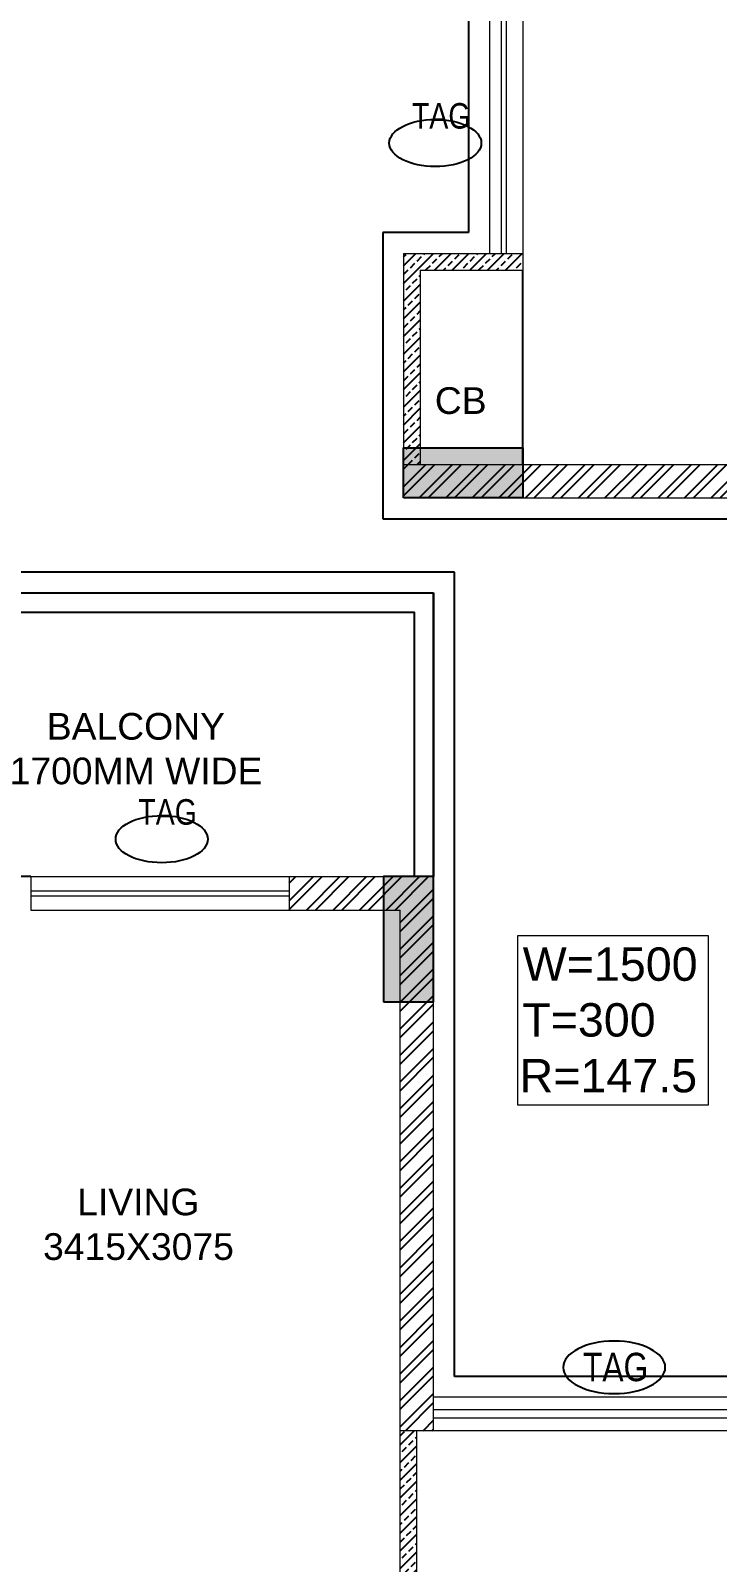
# Model space of a CAD drawing. Header units: millimetres. Extents: x 1255966 to 1543449, y 318653 to 465396.
# Drawn here: x 1375595 to 1379712, y 411680 to 420859 of the extents above; entities that cross this region are included whole.
import ezdxf
from ezdxf.enums import TextEntityAlignment as Align

# ---------------------------------------------------------------- set-up
doc = ezdxf.new("R2010")
doc.units = ezdxf.units.MM
doc.header["$LTSCALE"] = 500
doc.header["$MEASUREMENT"] = 0
doc.linetypes.add('HIDDEN', pattern=[0.375, 0.25, -0.125])
for name, color, linetype in [('AHC-A-FURNITURE', 2, 'Continuous'), ('ELE-5', 8, 'Continuous'), ('FURNITURE', 251, 'Continuous'), ('TEXT-RM NAME', 6, 'Continuous'), ('TOWER AREA COLUMN.', 6, 'Continuous')]:
    doc.layers.add(name, color=color, linetype=linetype)
doc.layers.add('PROJECTION', color=7, linetype='HIDDEN', true_color=0xff4000)
doc.layers.add('RAILING', color=7, linetype='Continuous', true_color=0xadadad)
for name, color, linetype, lineweight in [('TEXT-COMMON AREA', 7, 'Continuous', 20), ('TOWER COL HATCH', 253, 'Continuous', 20), ('Wall', 2, 'Continuous', 15), ('WIN', 144, 'Continuous', 15)]:
    doc.layers.add(name, color=color, linetype=linetype, lineweight=lineweight)
doc.styles.get("Standard").update_dxf_attribs({"font": 'arial.ttf'})

msp = doc.modelspace()

# ---------------------------------------------------------------- hatches: boundary and pattern name
at = {"layer": 'AHC-A-FURNITURE', "ltscale": 50, "true_color": 0x5b5b5b}
h = msp.add_hatch(dxfattribs=at)
h.set_pattern_fill('ANSI33', color=251, scale=300)
h.set_pattern_definition([(45, (1376890.62, 416388.72), (-53.033, 53.033), []), (45, (1376943.65, 416388.72), (-53.033, 53.033), [37.5, -18.75])])
h.paths.add_polyline_path([(1378545.6, 419523.7), (1377830.6, 419523.7), (1377830.6, 418258.7), (1377930.6, 418258.7), (1377930.6, 419423.7), (1378545.6, 419423.7)])
h = msp.add_hatch(dxfattribs=at)
h.set_pattern_fill('ANSI32', color=251, scale=300)
h.set_pattern_definition([(45, (1376890.62, 416388.72), (-79.5495, 79.5495), []), (45, (1376943.65, 416388.72), (-79.5495, 79.5495), [])])
h.paths.add_polyline_path([(1381890.6, 419208.7), (1381705.6, 419208.7), (1381705.6, 418258.7), (1377830.6, 418258.7), (1377830.6, 418058.7), (1381890.6, 418058.7)])
h = msp.add_hatch(dxfattribs=at)
h.set_pattern_fill('ANSI32', color=251, scale=300)
h.set_pattern_definition([(45, (1377835.63, 417289.03), (-79.5495, 79.5495), []), (45, (1377888.66, 417289.03), (-79.5495, 79.5495), [])])
h.paths.add_polyline_path([(1378010.6, 415789), (1377145.6, 415789), (1377145.6, 415589), (1377810.6, 415589), (1377810.6, 412468.9), (1378010.6, 412468.9)])
h = msp.add_hatch(dxfattribs=at)
h.set_pattern_fill('ANSI33', color=251, scale=300)
h.set_pattern_definition([(45, (1377835.63, 417289.034), (-53.033, 53.033), []), (45, (1377888.664, 417289.034), (-53.033, 53.033), [37.5, -18.75])])
h.paths.add_polyline_path([(1377910.6, 412468.9), (1377810.6, 412468.9), (1377810.6, 407969), (1377910.6, 407969)])
at = {"layer": 'TOWER COL HATCH'}
h = msp.add_hatch(color=253, dxfattribs=at)
h.dxf.hatch_style = 1
h.paths.add_polyline_path([(1377830.6, 418058.7), (1377830.6, 418358.7), (1378545.6, 418358.7), (1378545.6, 418058.7)])
h = msp.add_hatch(color=253, dxfattribs=at)
h.dxf.hatch_style = 1
h.paths.add_polyline_path([(1377710.6, 415039), (1378010.6, 415039), (1378010.6, 415789), (1377710.6, 415789)])

# ---------------------------------------------------------------- linework, layer by layer
at = {"color": 5, "ltscale": 50, "true_color": 0x0000ff}
for p, q in [((1374380.6, 417489), (1378010.6, 417489)), ((1378010.6, 417489), (1378010.6, 415789))]:
    msp.add_line(p, q, dxfattribs=at)
at = {"linetype": 'Continuous'}
for centre in [(1378020.8, 420185), (1376381, 416013.7)]:
    msp.add_ellipse(centre, major_axis=(275.7, 0), ratio=0.512885, dxfattribs=at)
at = {"linetype": 'Continuous', "extrusion": (0, 0, -1)}
msp.add_ellipse((1379093, 412848.5), major_axis=(306.3, 0), ratio=0.512885, dxfattribs=at)
at = {"layer": 'ELE-5'}
msp.add_line((1375595.6, 415789), (1374695.6, 415789), dxfattribs=at)
at = {"layer": 'FURNITURE', "color": 32, "linetype": 'Continuous', "true_color": 0xcd6928}
msp.add_line((1378545.6, 418258.7), (1378545.6, 419423.7), dxfattribs=at)
at = {"layer": 'PROJECTION', "ltscale": 50}
for p, q in [((1378220.6, 421183.7), (1378220.6, 419648.7)), ((1378220.6, 419648.7), (1377705.6, 419648.7)), ((1377705.6, 419648.7), (1377705.6, 417933.7)), ((1377705.6, 417933.7), (1380950.6, 417933.7)), ((1378135.6, 417614), (1374255.6, 417614)), ((1378135.6, 412793.9), (1378135.6, 417614)), ((1380095.6, 412793.9), (1378135.6, 412793.9))]:
    msp.add_line(p, q, dxfattribs=at)
at = {"layer": 'RAILING', "color": 36, "true_color": 0x7f4010}
for p, q in [((1378010.6, 415789), (1378010.6, 417489)), ((1377895.6, 415789), (1377895.6, 417374))]:
    msp.add_line(p, q, dxfattribs=at)
for points in [[(1374380.6, 417289), (1374380.6, 417489), (1378010.6, 417489)], [(1374495.6, 417289), (1374495.6, 417374), (1377895.6, 417374)]]:
    msp.add_lwpolyline(points, dxfattribs=at)
at = {"layer": 'TEXT-COMMON AREA'}
for p, q in [((1379659.1, 415434.8), (1378514.3, 415434.8)), ((1378514.3, 415434.8), (1378514.3, 414422.5)), ((1379659.1, 414422.5), (1379659.1, 415434.8)), ((1378514.3, 414422.5), (1379659.1, 414422.5))]:
    msp.add_line(p, q, dxfattribs=at)
at = {"layer": 'TOWER AREA COLUMN.'}
for points in [[(1377830.6, 418058.7), (1377830.6, 418358.7), (1378545.6, 418358.7), (1378545.6, 418058.7)], [(1377710.6, 415039), (1378010.6, 415039), (1378010.6, 415789), (1377710.6, 415789)]]:
    msp.add_lwpolyline(points, close=True, dxfattribs=at)
at = {"layer": 'Wall'}
for p, q in [((1377830.6, 419523.7), (1377830.6, 418058.7)), ((1377830.6, 419523.7), (1378545.6, 419523.7)), ((1378545.6, 419523.7), (1378545.6, 419423.7)), ((1377930.6, 419423.7), (1377930.6, 418258.7)), ((1377930.6, 419423.7), (1378545.6, 419423.7)), ((1377830.6, 418258.7), (1381705.6, 418258.7)), ((1377830.6, 418058.7), (1381890.6, 418058.7)), ((1377145.6, 415789), (1377145.6, 415589)), ((1377145.6, 415789), (1378010.6, 415789)), ((1378010.6, 412468.9), (1378010.6, 415789)), ((1377145.6, 415589), (1377810.6, 415589)), ((1377810.6, 407969), (1377810.6, 415589)), ((1378010.6, 412468.9), (1377810.6, 412468.9)), ((1377910.6, 407769), (1377910.6, 412468.9))]:
    msp.add_line(p, q, dxfattribs=at)
at = {"layer": 'WIN'}
for p, q in [((1378345.6, 421023.7), (1378345.6, 419523.7)), ((1378415.6, 421023.7), (1378415.6, 419523.7)), ((1378445.6, 421023.7), (1378445.6, 419523.7)), ((1378545.6, 421023.7), (1378545.6, 419523.7)), ((1375595.6, 415789), (1375595.6, 415589)), ((1375595.6, 415789), (1377145.6, 415789)), ((1375595.6, 415704), (1377145.6, 415704)), ((1375595.6, 415674), (1377145.6, 415674)), ((1375595.6, 415589), (1377145.6, 415589)), ((1380165.6, 412668.9), (1378010.6, 412668.9)), ((1380165.6, 412593.9), (1378010.6, 412593.9)), ((1380165.6, 412543.9), (1378010.6, 412543.9)), ((1380165.6, 412468.9), (1378000.6, 412468.9))]:
    msp.add_line(p, q, dxfattribs=at)

# ---------------------------------------------------------------- texts
at = {"width": 0.8}
for height, p in [(153.1, (1378056.2, 420348.1)), (153.1, (1376416.4, 416176.8)), (170.1, (1379101.6, 412850.7))]:
    msp.add_attdef('TAG', text='', height=height, dxfattribs=at).set_placement(p, align=Align.MIDDLE_CENTER)
at = {"layer": 'TEXT-COMMON AREA'}
for s, p in [('W=1500', (1378544.8, 415164.8)), ('T=300', (1378541.7, 414830.7)), ('R=147.5', (1378526.3, 414496.5))]:
    msp.add_text(s, height=200, rotation=360, dxfattribs=at).set_placement(p)
at = {"layer": 'TEXT-RM NAME'}
for s, p in [('CB', (1378017.9, 418561.8)), ('BALCONY', (1375692, 416609.7)), ('1700MM WIDE', (1375469.6, 416342.4)), ('LIVING', (1375874.5, 413759.6)), ('3415X3075', (1375670.1, 413492.3))]:
    msp.add_text(s, height=160, dxfattribs=at).set_placement(p)

doc.saveas('drawing.dxf')
